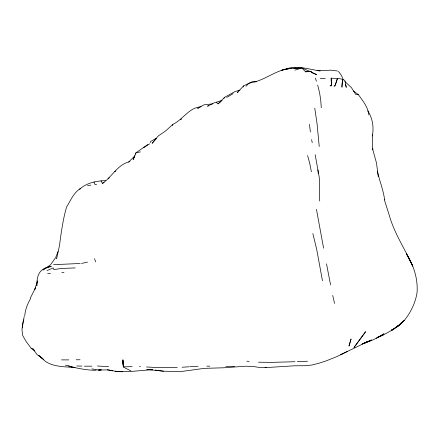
<?xml version="1.0" encoding="UTF-8"?>
<svg xmlns="http://www.w3.org/2000/svg" width="439" height="439" viewBox="0 0 439 439"><rect width="100%" height="100%" fill="white"/><g stroke="black" fill="none" stroke-linecap="round" stroke-linejoin="round"><path stroke-width="0.66" d="M331.22 81.402L331.374 78.175L339.896 78.68L342.826 79.432L342.255 87.136M372.442 135.931C373.869 127.261 372.722 118.354 367.805 110.935M22.246 327.9L22.932 322.292L23.882 319.833M341.421 87.081L342.826 79.432M37.052 284.549L36.805 285.816C36.816 274.781 39.411 268.251 51.303 266.363L44.756 268.509L42.973 270.177M37.293 283.281L37.535 282.014M24.15 316.749L21.95 329.393L22.647 335.429L25.841 341.059L31.164 348.292L34.703 350.948M135.7 154.045L135.953 152.81L147.883 144.464M56.631 258.697L59.567 245.187L60.357 238.8C61.948 228.115 63.479 217.343 66.618 206.978C70.69 200.447 73.554 192.737 80.48 188.507L79.761 189.149C86.483 182.816 96.509 180.868 105.53 180.659M37.524 280.801L34.802 289.317L35.444 288.143M334.814 86.34L337.437 78.488L335.352 84.886L333.975 86.247M172.357 125.581L172.829 124.413C183.003 119.584 188.984 107.44 201.007 106.803M55.846 257.018L58.08 251.607M135.953 152.81L133.121 159.604L134.575 156.904M150.165 142.642L150.72 141.446L156.246 138.296M30.346 298.004L35.757 287.441M243.113 86.966L243.65 85.896L252.42 81.605L256.178 81.67M295.579 68.286L301.791 67.985L309.177 71.091M30.686 298.377C27.58 303.728 25.089 309.879 24.732 316.085M223.917 98.446L224.625 97.304L235.145 91.488L239.968 90.143M394.584 328.504L391.248 330.529L398.711 325.87L404.176 320.613C410.717 312.53 415.387 302.976 417.05 292.67C418.076 278.875 413.708 265.447 406.443 253.846L412.742 266.122C404.977 248.951 394.195 233.263 389.179 214.962L384.284 199.613M158.045 136.161L152.141 143.323L156.377 138.466M129.922 161.623C117.586 164.334 112.214 176.752 102.419 183.42L101.107 180.747M128.632 162.062L134.992 155.724M246.043 86.203L248.825 83.273L254.878 81.879M243.65 85.896L237.23 92.558L238.366 91.828M216.356 102.342L218.013 103.856L224.625 97.304M402.936 321.705L398.711 325.87L401.52 323.104L393.081 329.645L384.229 334.447L376.135 338.244L384.015 333.794C377.216 338.288 369.693 341.526 361.988 344.11M172.829 124.413L165.487 131.041L158.375 135.892M43.713 269.541L50.573 264.777L55.44 257.814L56.516 258.028M397.158 326.643L398.08 325.798M399.929 324.114L404.538 320.234M395.813 327.494L397.992 325.831M400.363 323.702L404.176 320.613M401.52 323.104L395.901 327.549M218.013 103.856L221.24 101.393M143.602 147.767L149.606 143.833M226.793 97.414L233.164 93.6M102.419 183.42L104.087 182.487M347.43 351.48L340.763 354.624C349.954 350.179 359.036 345.916 368.101 341.306L363.245 343.66L371.471 339.978L362.663 343.797M114.738 171.627L115.858 171.04M394.804 328.004L396.571 327.11M343.638 353.285L336.905 356.589L325.996 360.946L318.983 363.207L311.888 365.034L304.628 365.725L294.564 365.791L265.074 367.652L258.362 367.311L253.243 366.466L245.708 366.214L223.731 367.778L204.228 368.365L180.402 371.624L163.517 371.191L146.835 369.418L152.503 369.638M378.22 337.092L383.373 334.875M47.006 270.638L53.124 267.911L53.904 269.612L60.862 268.52L75.206 267.9M108.159 178.377L109.382 177.85M392.005 329.766L393.81 329.025L391.27 330.079M198.79 107.879L197.621 108.307L203.992 104.833L212.509 103.9M208.739 105.75L207.471 106.211L214.369 102.775L222.2 100.361M294.975 70.136L301.791 67.985L305.143 71.288L311.042 71.469L312.403 72.858M377.661 337.185L380.136 336.444M81.566 263.438L87.537 262.099M180.462 119.359L181.757 119.079M136.54 152.596L140.469 151.889M87.537 185.554L90.878 185.099M96.607 184.325L94.978 184.545L93.979 181.949M307.503 361.231L297.324 361.654M101.502 369.879L98.023 370.082M61.839 272.564L63.968 272.399M91.938 368.903L98.835 370.028L100.827 369.874M152.503 369.803C137.434 370.307 122.141 373.83 107.275 369.649M291.842 68.413L288.686 68.72C276.471 70.251 266.671 78.63 254.96 81.863L256.206 81.824M293.757 68.27L295.672 68.127M305.445 71.875L311.042 71.469L310.911 71.914L316.574 74.597L311.311 72.391M182.108 367.229L189.247 366.779M190.082 366.73L198.082 366.225M47.659 273.486L50.441 273.31M265.074 367.652L266.451 367.575M291.622 68.511L286.349 68.819L281.404 70.311L289.109 68.643L286.349 68.819C297.691 65.087 308.957 69.422 320.207 70.948M58.184 264.47L80.178 263.477M53.618 264.679L57.926 264.481M291.853 68.511L289.29 68.605L291.88 68.221L298.899 68.248L297.615 68.297M294.986 361.714L272.043 362.362L258.478 362.208M91.894 366.17L84.365 366.181M123.562 366.823L123.216 359.936L122.717 360.408L123.337 366.828L122.574 359.942L123.562 366.823L132.166 366.658M177.274 367.394L158.984 367.657L146.478 366.966M96.207 370.286C86.96 370.318 77.736 368.326 68.742 366.28L74.943 367.531M98.835 370.028L106.419 369.907L112.883 370.434M76.145 359.771L80.046 359.755M68.83 359.898L61.493 359.881M225.948 366.494L234.635 366.521M97.463 365.989L108.598 366.691M320.185 78.307L325.261 78.362M139.41 366.609L140.354 366.62M76.781 366.005L82 366.099M206.796 366.137L209.82 366.197M115.221 371.202L122.657 371.795M246.85 361.193L249.127 361.396M65.4 365.232L69.17 365.638M74.893 367.58C64.857 366.603 54.271 367.18 45.447 361.456L38.621 355.365L42.802 358.663M337.421 70.981L330.556 70.152L323.812 70.641L316.963 70.481L319.548 70.86M155.104 370.082L163.517 371.191M338.123 71.716L338.875 71.826L341.509 75.585L343.216 79.624L344.873 80.452L346.289 87.377L345.345 84.244M368.859 114.837C367.926 107.094 362.872 100.86 358.443 94.725L355.683 94.347L351.419 87.613L344.917 81.555M31.164 348.292L33.101 348.972L34.006 349.845M123.578 367.218L130.926 370.878M43.856 359.568L37.035 354.569L33.101 348.972M353.527 91.01L358.443 94.725M94.467 258.692L95.762 261.918M315.328 78.065L316.437 81.226M372.535 148.684L376.519 163.11L378.231 176.5M312.848 233.592L316.678 249.281L322.473 280.768M307.596 155.549L309.665 163.083L311.377 171.698M377.397 171.122C379.494 180.813 383.362 189.977 384.624 199.849M317.671 85.133L319.521 92.437L320.711 99.988L321.282 107.736M332.702 295.447L334.584 303.481M311.597 139.613L312.239 142.62M315.158 154.654L319.29 177.586L319.713 201.018M326.517 263.844L330.572 284.895M314.768 108.268L317.035 123.474L319.235 146.511M316.448 209.359L323.598 248.189M309.451 124.347L310.395 132.013M317.902 169.931L318.324 173.789M372.881 149.886L372.354 144.733L372.387 134.768M331.011 78.169L331.703 85.473L331.011 85.923L330.101 85.819L331.703 85.473L331.374 78.175M351.03 339.089L349.016 345.965L351.03 339.089M365.533 331.78L354.059 347.414L365.533 331.78"/></g></svg>
